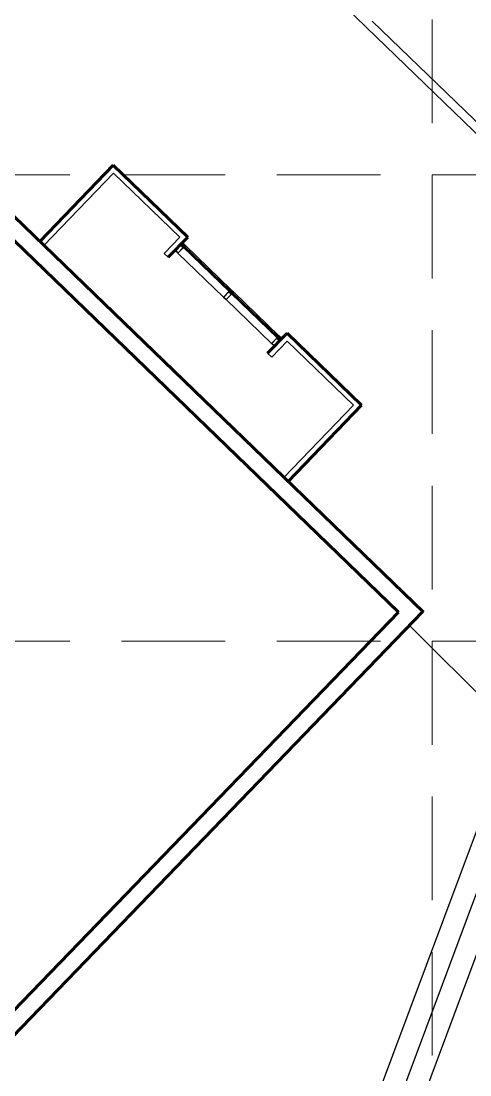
# Model space of a CAD drawing. Header units: feet. Extents: x 2597001 to 2598732, y 7017887 to 7019952.
# Drawn here: x 2597437.5 to 2597463.5, y 7018700.5 to 7018761.5 of the extents above; entities that cross this region are included whole.
import ezdxf

# ---------------------------------------------------------------- set-up
doc = ezdxf.new("R2010")
doc.units = ezdxf.units.FT
doc.header["$LTSCALE"] = 30
doc.header["$MEASUREMENT"] = 0
doc.linetypes.add('18358A-BASE-GRAD$0$CENTER2', pattern=[1.125, 0.75, -0.125, 0.125, -0.125])
doc.linetypes.add('HIDDEN', pattern=[0.375, 0.25, -0.125])
doc.layers.get('0').update_dxf_attribs({"linetype": 'CONTINUOUS'})
for name, color, linetype, lineweight in [('18358A-BASE-SITE$0$A-Sidewalk', 241, 'CONTINUOUS', 20), ('18358A-BASE-SITE$0$Curb', 1, 'CONTINUOUS', 9), ('18358A-BASE-SITE$0$DICKS-A-WALL-AGAP', 1, 'CONTINUOUS', 20), ('18358A-BASE-SITE$0$DICKS-A-WALL-SHELL-EXT', 1, 'CONTINUOUS', 60), ('18358A-BASE-SITE$0$DICKS-A-WALL-SHELL-INT', 1, 'CONTINUOUS', 60)]:
    doc.layers.add(name, color=color, linetype=linetype, lineweight=lineweight)
doc.layers.add('GRID', color=254, linetype='HIDDEN')
doc.layers.add('STORM', color=5, linetype='CONTINUOUS')

msp = doc.modelspace()

# ---------------------------------------------------------------- linework, layer by layer
for p, q in [((2597446.856, 7018748.697), (2597446.422, 7018748.247)), ((2597446.422, 7018748.247), (2597446.426, 7018748.244)), ((2597446.426, 7018748.244), (2597446.43, 7018748.242)), ((2597446.426, 7018748.244), (2597446.426, 7018748.244)), ((2597446.43, 7018748.242), (2597446.435, 7018748.239)), ((2597446.435, 7018748.239), (2597446.438, 7018748.236)), ((2597446.438, 7018748.236), (2597446.44, 7018748.231)), ((2597446.44, 7018748.231), (2597446.441, 7018748.229)), ((2597446.441, 7018748.229), (2597446.591, 7018748.085)), ((2597446.591, 7018748.085), (2597446.878, 7018748.382)), ((2597446.86, 7018748.693), (2597446.856, 7018748.697)), ((2597446.86, 7018748.693), (2597446.862, 7018748.689)), ((2597446.868, 7018748.681), (2597446.873, 7018748.679)), ((2597446.873, 7018748.679), (2597446.875, 7018748.679)), ((2597446.875, 7018748.679), (2597447.025, 7018748.534)), ((2597446.88, 7018748.381), (2597446.884, 7018748.377)), ((2597446.881, 7018748.441), (2597449.574, 7018745.841)), ((2597446.884, 7018748.377), (2597446.915, 7018748.395)), ((2597446.939, 7018748.501), (2597449.632, 7018745.901)), ((2597447.004, 7018748.5), (2597446.986, 7018748.468)), ((2597446.999, 7018748.508), (2597447.025, 7018748.534)), ((2597446.999, 7018748.504), (2597447.004, 7018748.5)), ((2597449.227, 7018745.538), (2597449.515, 7018745.836)), ((2597449.509, 7018745.842), (2597449.527, 7018745.874)), ((2597449.513, 7018745.838), (2597449.509, 7018745.842)), ((2597449.628, 7018745.966), (2597449.597, 7018745.947)), ((2597449.633, 7018745.961), (2597449.628, 7018745.966)), ((2597449.636, 7018745.961), (2597449.662, 7018745.988)), ((2597449.662, 7018745.988), (2597449.811, 7018745.843)), ((2597449.725, 7018745.81), (2597452.411, 7018743.217)), ((2597449.79, 7018745.809), (2597449.773, 7018745.777)), ((2597449.786, 7018745.817), (2597449.811, 7018745.843)), ((2597449.786, 7018745.813), (2597449.79, 7018745.809)), ((2597449.227, 7018745.538), (2597449.377, 7018745.393)), ((2597449.377, 7018745.393), (2597449.665, 7018745.691)), ((2597449.667, 7018745.689), (2597449.671, 7018745.685)), ((2597449.668, 7018745.75), (2597452.353, 7018743.157)), ((2597449.671, 7018745.685), (2597449.702, 7018745.704)), ((2597452.007, 7018742.854), (2597452.295, 7018743.152)), ((2597452.157, 7018742.709), (2597452.007, 7018742.854)), ((2597452.61, 7018743.141), (2597452.175, 7018742.691)), ((2597452.288, 7018743.158), (2597452.306, 7018743.19)), ((2597452.293, 7018743.154), (2597452.288, 7018743.158)), ((2597452.408, 7018743.281), (2597452.377, 7018743.263)), ((2597452.412, 7018743.277), (2597452.408, 7018743.281)), ((2597452.416, 7018743.277), (2597452.441, 7018743.304)), ((2597452.591, 7018743.159), (2597452.441, 7018743.304)), ((2597452.591, 7018743.157), (2597452.591, 7018743.159)), ((2597452.594, 7018743.153), (2597452.591, 7018743.157)), ((2597452.597, 7018743.149), (2597452.594, 7018743.153)), ((2597452.601, 7018743.146), (2597452.597, 7018743.149)), ((2597452.606, 7018743.144), (2597452.601, 7018743.146)), ((2597452.606, 7018743.144), (2597452.61, 7018743.141)), ((2597452.159, 7018742.709), (2597452.157, 7018742.709)), ((2597452.163, 7018742.707), (2597452.159, 7018742.709)), ((2597452.167, 7018742.704), (2597452.163, 7018742.707)), ((2597452.17, 7018742.7), (2597452.167, 7018742.704)), ((2597452.172, 7018742.695), (2597452.17, 7018742.7)), ((2597452.172, 7018742.695), (2597452.172, 7018742.695)), ((2597452.175, 7018742.691), (2597452.172, 7018742.695))]:
    msp.add_line(p, q)
at = {"color": 9}
for p, q in [((2597446.426, 7018748.244), (2597446.455, 7018748.274)), ((2597446.429, 7018748.248), (2597446.434, 7018748.246)), ((2597446.433, 7018748.251), (2597446.438, 7018748.25)), ((2597446.434, 7018748.246), (2597446.438, 7018748.243)), ((2597446.437, 7018748.255), (2597446.441, 7018748.253)), ((2597446.438, 7018748.25), (2597446.442, 7018748.247)), ((2597446.438, 7018748.243), (2597446.442, 7018748.239)), ((2597446.441, 7018748.229), (2597446.745, 7018748.544)), ((2597446.441, 7018748.253), (2597446.445, 7018748.251)), ((2597446.442, 7018748.247), (2597446.445, 7018748.243)), ((2597446.442, 7018748.239), (2597446.444, 7018748.235)), ((2597446.444, 7018748.235), (2597446.444, 7018748.233)), ((2597446.445, 7018748.251), (2597446.449, 7018748.247)), ((2597446.445, 7018748.243), (2597446.447, 7018748.239)), ((2597446.447, 7018748.239), (2597446.448, 7018748.237)), ((2597446.449, 7018748.247), (2597446.451, 7018748.242)), ((2597446.451, 7018748.242), (2597446.452, 7018748.241)), ((2597446.452, 7018748.233), (2597446.734, 7018748.525)), ((2597446.452, 7018748.233), (2597446.594, 7018748.096)), ((2597446.455, 7018748.274), (2597446.46, 7018748.268)), ((2597446.458, 7018748.277), (2597446.74, 7018748.57)), ((2597446.464, 7018748.272), (2597446.458, 7018748.277)), ((2597446.46, 7018748.268), (2597446.464, 7018748.272)), ((2597446.73, 7018748.558), (2597446.484, 7018748.274)), ((2597446.594, 7018748.096), (2597446.876, 7018748.388)), ((2597446.734, 7018748.525), (2597446.754, 7018748.505)), ((2597446.737, 7018748.529), (2597446.75, 7018748.538)), ((2597446.737, 7018748.529), (2597446.754, 7018748.513)), ((2597446.74, 7018748.57), (2597446.766, 7018748.545)), ((2597446.744, 7018748.573), (2597446.802, 7018748.633)), ((2597446.769, 7018748.549), (2597446.744, 7018748.573)), ((2597446.75, 7018748.538), (2597446.745, 7018748.544)), ((2597446.747, 7018748.532), (2597446.748, 7018748.527)), ((2597446.75, 7018748.529), (2597446.747, 7018748.532)), ((2597446.748, 7018748.527), (2597446.751, 7018748.523)), ((2597446.766, 7018748.545), (2597446.75, 7018748.529)), ((2597446.751, 7018748.523), (2597446.762, 7018748.534)), ((2597446.754, 7018748.513), (2597446.763, 7018748.526)), ((2597446.765, 7018748.517), (2597446.754, 7018748.505)), ((2597446.762, 7018748.534), (2597446.77, 7018748.527)), ((2597446.806, 7018748.484), (2597446.763, 7018748.526)), ((2597446.799, 7018748.484), (2597446.765, 7018748.517)), ((2597446.766, 7018748.538), (2597446.78, 7018748.553)), ((2597446.773, 7018748.531), (2597446.766, 7018748.538)), ((2597446.777, 7018748.556), (2597446.769, 7018748.549)), ((2597446.77, 7018748.527), (2597446.773, 7018748.531)), ((2597446.78, 7018748.553), (2597446.777, 7018748.556)), ((2597446.792, 7018748.477), (2597446.799, 7018748.484)), ((2597446.792, 7018748.477), (2597446.796, 7018748.473)), ((2597446.796, 7018748.473), (2597446.799, 7018748.477)), ((2597446.799, 7018748.477), (2597446.825, 7018748.451)), ((2597446.802, 7018748.633), (2597446.827, 7018748.609)), ((2597446.806, 7018748.637), (2597446.827, 7018748.66)), ((2597446.831, 7018748.613), (2597446.806, 7018748.637)), ((2597446.806, 7018748.484), (2597446.812, 7018748.49)), ((2597446.81, 7018748.481), (2597446.817, 7018748.487)), ((2597446.81, 7018748.481), (2597446.829, 7018748.463)), ((2597446.814, 7018748.5), (2597446.812, 7018748.49)), ((2597446.875, 7018748.563), (2597446.814, 7018748.5)), ((2597446.819, 7018748.497), (2597446.817, 7018748.487)), ((2597446.875, 7018748.555), (2597446.819, 7018748.497)), ((2597446.827, 7018748.609), (2597446.82, 7018748.602)), ((2597446.82, 7018748.602), (2597446.824, 7018748.598)), ((2597446.822, 7018748.448), (2597446.825, 7018748.451)), ((2597446.822, 7018748.448), (2597446.826, 7018748.444)), ((2597446.824, 7018748.598), (2597446.838, 7018748.613)), ((2597446.826, 7018748.444), (2597446.833, 7018748.452)), ((2597446.827, 7018748.66), (2597446.833, 7018748.654)), ((2597446.829, 7018748.463), (2597446.835, 7018748.469)), ((2597446.831, 7018748.663), (2597446.86, 7018748.693)), ((2597446.837, 7018748.658), (2597446.831, 7018748.663)), ((2597446.831, 7018748.634), (2597446.846, 7018748.649)), ((2597446.837, 7018748.628), (2597446.831, 7018748.634)), ((2597446.846, 7018748.629), (2597446.831, 7018748.613)), ((2597446.833, 7018748.654), (2597446.837, 7018748.658)), ((2597446.833, 7018748.459), (2597446.838, 7018748.465)), ((2597446.833, 7018748.459), (2597446.876, 7018748.417)), ((2597446.833, 7018748.452), (2597446.866, 7018748.419)), ((2597446.845, 7018748.472), (2597446.835, 7018748.469)), ((2597446.846, 7018748.642), (2597446.837, 7018748.628)), ((2597446.838, 7018748.613), (2597446.846, 7018748.606)), ((2597446.848, 7018748.467), (2597446.838, 7018748.465)), ((2597446.842, 7018748.617), (2597446.853, 7018748.628)), ((2597446.849, 7018748.609), (2597446.842, 7018748.617)), ((2597446.843, 7018748.632), (2597446.846, 7018748.629)), ((2597446.849, 7018748.631), (2597446.843, 7018748.632)), ((2597446.901, 7018748.53), (2597446.845, 7018748.472)), ((2597446.855, 7018748.64), (2597446.846, 7018748.649)), ((2597446.846, 7018748.642), (2597446.863, 7018748.625)), ((2597446.846, 7018748.606), (2597446.849, 7018748.609)), ((2597446.87, 7018748.445), (2597446.847, 7018748.467)), ((2597446.909, 7018748.53), (2597446.848, 7018748.467)), ((2597446.849, 7018748.682), (2597446.851, 7018748.677)), ((2597446.853, 7018748.628), (2597446.849, 7018748.631)), ((2597446.85, 7018748.653), (2597446.875, 7018748.679)), ((2597446.85, 7018748.653), (2597446.858, 7018748.645)), ((2597446.863, 7018748.625), (2597446.85, 7018748.616)), ((2597446.85, 7018748.616), (2597446.963, 7018748.507)), ((2597446.851, 7018748.677), (2597446.854, 7018748.673)), ((2597446.853, 7018748.686), (2597446.854, 7018748.681)), ((2597446.854, 7018748.681), (2597446.857, 7018748.677)), ((2597446.854, 7018748.673), (2597446.858, 7018748.67)), ((2597446.855, 7018748.64), (2597446.861, 7018748.646)), ((2597446.856, 7018748.69), (2597446.858, 7018748.685)), ((2597446.866, 7018748.419), (2597446.856, 7018748.408)), ((2597446.876, 7018748.388), (2597446.856, 7018748.408)), ((2597446.857, 7018748.677), (2597446.861, 7018748.674)), ((2597446.857, 7018748.653), (2597446.875, 7018748.672)), ((2597446.859, 7018748.651), (2597446.857, 7018748.653)), ((2597446.858, 7018748.685), (2597446.861, 7018748.681)), ((2597446.858, 7018748.67), (2597446.862, 7018748.668)), ((2597446.861, 7018748.646), (2597446.858, 7018748.645)), ((2597446.859, 7018748.651), (2597446.876, 7018748.656)), ((2597446.859, 7018748.636), (2597446.871, 7018748.649)), ((2597446.859, 7018748.636), (2597446.87, 7018748.625)), ((2597446.859, 7018748.614), (2597446.87, 7018748.625)), ((2597446.893, 7018748.582), (2597446.859, 7018748.614)), ((2597446.864, 7018748.535), (2597446.859, 7018748.514)), ((2597446.859, 7018748.514), (2597446.861, 7018748.512)), ((2597446.861, 7018748.681), (2597446.865, 7018748.678)), ((2597446.861, 7018748.674), (2597446.866, 7018748.672)), ((2597446.882, 7018748.518), (2597446.861, 7018748.512)), ((2597446.862, 7018748.689), (2597446.865, 7018748.685)), ((2597446.862, 7018748.668), (2597446.864, 7018748.668)), ((2597446.863, 7018748.408), (2597446.876, 7018748.417)), ((2597446.88, 7018748.392), (2597446.863, 7018748.408)), ((2597446.879, 7018748.551), (2597446.864, 7018748.535)), ((2597446.87, 7018748.445), (2597446.864, 7018748.439)), ((2597446.865, 7018748.685), (2597446.868, 7018748.681)), ((2597446.865, 7018748.678), (2597446.869, 7018748.676)), ((2597446.869, 7018748.533), (2597446.865, 7018748.519)), ((2597446.879, 7018748.523), (2597446.865, 7018748.519)), ((2597446.866, 7018748.672), (2597446.868, 7018748.671)), ((2597446.869, 7018748.676), (2597446.871, 7018748.675)), ((2597446.887, 7018748.552), (2597446.869, 7018748.533)), ((2597446.871, 7018748.649), (2597446.878, 7018748.651)), ((2597446.88, 7018748.482), (2597446.871, 7018748.491)), ((2597446.872, 7018748.432), (2597446.944, 7018748.507)), ((2597446.872, 7018748.41), (2597446.873, 7018748.412)), ((2597446.874, 7018748.402), (2597446.872, 7018748.41)), ((2597446.873, 7018748.412), (2597446.876, 7018748.409)), ((2597446.877, 7018748.434), (2597446.874, 7018748.43)), ((2597446.882, 7018748.415), (2597446.874, 7018748.423)), ((2597446.874, 7018748.402), (2597446.882, 7018748.4)), ((2597446.875, 7018748.672), (2597447.017, 7018748.534)), ((2597446.889, 7018748.578), (2597446.875, 7018748.563)), ((2597446.875, 7018748.563), (2597446.89, 7018748.548)), ((2597446.875, 7018748.563), (2597446.887, 7018748.552)), ((2597446.875, 7018748.555), (2597446.879, 7018748.551)), ((2597446.875, 7018748.539), (2597446.876, 7018748.533)), ((2597446.878, 7018748.536), (2597446.875, 7018748.539)), ((2597446.878, 7018748.651), (2597446.876, 7018748.656)), ((2597446.876, 7018748.533), (2597446.879, 7018748.53)), ((2597446.876, 7018748.409), (2597446.882, 7018748.415)), ((2597446.881, 7018748.539), (2597446.878, 7018748.536)), ((2597446.878, 7018748.382), (2597446.894, 7018748.399)), ((2597446.897, 7018748.542), (2597446.879, 7018748.523)), ((2597446.879, 7018748.53), (2597446.885, 7018748.529)), ((2597446.88, 7018748.545), (2597446.881, 7018748.539)), ((2597446.884, 7018748.542), (2597446.88, 7018748.545)), ((2597446.88, 7018748.482), (2597446.898, 7018748.501)), ((2597446.88, 7018748.405), (2597446.886, 7018748.411)), ((2597446.88, 7018748.405), (2597446.883, 7018748.402)), ((2597446.88, 7018748.392), (2597446.889, 7018748.405)), ((2597446.88, 7018748.381), (2597446.898, 7018748.399)), ((2597446.882, 7018748.532), (2597446.885, 7018748.535)), ((2597446.897, 7018748.534), (2597446.882, 7018748.518)), ((2597446.885, 7018748.529), (2597446.882, 7018748.532)), ((2597446.882, 7018748.4), (2597446.883, 7018748.402)), ((2597446.89, 7018748.548), (2597446.884, 7018748.542)), ((2597446.885, 7018748.535), (2597446.891, 7018748.535)), ((2597446.916, 7018748.403), (2597446.885, 7018748.434)), ((2597446.898, 7018748.399), (2597446.886, 7018748.411)), ((2597446.887, 7018748.538), (2597446.894, 7018748.545)), ((2597446.891, 7018748.535), (2597446.887, 7018748.538)), ((2597446.889, 7018748.578), (2597446.889, 7018748.578)), ((2597446.923, 7018748.545), (2597446.889, 7018748.578)), ((2597446.898, 7018748.501), (2597446.889, 7018748.51)), ((2597446.889, 7018748.405), (2597446.894, 7018748.399)), ((2597446.89, 7018748.562), (2597446.891, 7018748.563)), ((2597446.89, 7018748.559), (2597446.893, 7018748.556)), ((2597446.892, 7018748.415), (2597446.893, 7018748.416)), ((2597446.893, 7018748.582), (2597446.895, 7018748.583)), ((2597446.893, 7018748.412), (2597446.901, 7018748.404)), ((2597446.894, 7018748.563), (2597446.897, 7018748.56)), ((2597446.894, 7018748.545), (2597446.909, 7018748.53)), ((2597446.895, 7018748.583), (2597446.929, 7018748.551)), ((2597446.924, 7018748.486), (2597446.895, 7018748.456)), ((2597446.895, 7018748.456), (2597449.588, 7018745.856)), ((2597446.895, 7018748.456), (2597446.895, 7018748.456)), ((2597446.895, 7018748.456), (2597446.925, 7018748.427)), ((2597446.896, 7018748.556), (2597446.897, 7018748.557)), ((2597446.896, 7018748.416), (2597446.904, 7018748.408)), ((2597446.897, 7018748.542), (2597446.909, 7018748.53)), ((2597446.897, 7018748.534), (2597446.901, 7018748.53)), ((2597446.902, 7018748.551), (2597446.902, 7018748.552)), ((2597446.902, 7018748.548), (2597446.904, 7018748.546)), ((2597446.904, 7018748.404), (2597446.904, 7018748.405)), ((2597446.905, 7018748.552), (2597446.908, 7018748.549)), ((2597446.907, 7018748.546), (2597446.908, 7018748.546)), ((2597446.909, 7018748.53), (2597446.923, 7018748.545)), ((2597446.931, 7018748.509), (2597446.909, 7018748.53)), ((2597446.924, 7018748.486), (2597449.617, 7018745.886)), ((2597446.954, 7018748.457), (2597446.924, 7018748.486)), ((2597446.925, 7018748.427), (2597446.954, 7018748.457)), ((2597446.927, 7018748.549), (2597446.929, 7018748.551)), ((2597446.927, 7018748.549), (2597446.961, 7018748.516)), ((2597446.931, 7018748.509), (2597446.937, 7018748.514)), ((2597446.946, 7018748.505), (2597446.95, 7018748.509)), ((2597446.978, 7018748.467), (2597446.946, 7018748.498)), ((2597446.965, 7018748.501), (2597446.957, 7018748.509)), ((2597446.961, 7018748.516), (2597446.971, 7018748.528)), ((2597446.972, 7018748.52), (2597446.963, 7018748.507)), ((2597446.971, 7018748.507), (2597446.965, 7018748.501)), ((2597446.965, 7018748.49), (2597446.965, 7018748.491)), ((2597446.965, 7018748.487), (2597446.973, 7018748.479)), ((2597446.97, 7018748.512), (2597446.968, 7018748.51)), ((2597446.968, 7018748.51), (2597446.971, 7018748.507)), ((2597446.968, 7018748.491), (2597446.977, 7018748.483)), ((2597446.978, 7018748.51), (2597446.97, 7018748.512)), ((2597446.975, 7018748.503), (2597446.97, 7018748.497)), ((2597446.981, 7018748.486), (2597446.97, 7018748.497)), ((2597446.983, 7018748.517), (2597446.971, 7018748.528)), ((2597446.988, 7018748.504), (2597446.972, 7018748.52)), ((2597446.975, 7018748.503), (2597446.978, 7018748.5)), ((2597446.988, 7018748.504), (2597446.976, 7018748.495)), ((2597446.976, 7018748.495), (2597446.981, 7018748.489)), ((2597446.976, 7018748.479), (2597446.977, 7018748.48)), ((2597446.978, 7018748.51), (2597446.98, 7018748.502)), ((2597446.98, 7018748.502), (2597446.978, 7018748.5)), ((2597446.999, 7018748.504), (2597446.981, 7018748.486)), ((2597446.981, 7018748.489), (2597446.996, 7018748.504)), ((2597446.983, 7018748.517), (2597446.995, 7018748.529)), ((2597446.986, 7018748.513), (2597446.992, 7018748.519)), ((2597446.986, 7018748.513), (2597446.996, 7018748.504)), ((2597446.992, 7018748.519), (2597446.991, 7018748.516)), ((2597446.999, 7018748.508), (2597446.991, 7018748.516)), ((2597446.995, 7018748.529), (2597446.996, 7018748.536)), ((2597446.996, 7018748.536), (2597447.001, 7018748.535)), ((2597446.997, 7018748.517), (2597447.001, 7018748.535)), ((2597446.997, 7018748.517), (2597446.999, 7018748.515)), ((2597446.999, 7018748.515), (2597447.017, 7018748.534)), ((2597447.025, 7018748.534), (2597449.662, 7018745.988)), ((2597446.591, 7018748.085), (2597449.227, 7018745.538)), ((2597449.238, 7018745.542), (2597449.521, 7018745.834)), ((2597449.513, 7018745.838), (2597449.531, 7018745.857)), ((2597449.515, 7018745.836), (2597449.531, 7018745.853)), ((2597449.521, 7018745.834), (2597449.541, 7018745.814)), ((2597449.524, 7018745.838), (2597449.537, 7018745.847)), ((2597449.524, 7018745.838), (2597449.541, 7018745.822)), ((2597449.531, 7018745.857), (2597449.543, 7018745.845)), ((2597449.537, 7018745.847), (2597449.531, 7018745.853)), ((2597449.533, 7018745.84), (2597449.535, 7018745.842)), ((2597449.535, 7018745.832), (2597449.533, 7018745.84)), ((2597449.535, 7018745.875), (2597449.566, 7018745.844)), ((2597449.538, 7018745.839), (2597449.535, 7018745.842)), ((2597449.535, 7018745.832), (2597449.543, 7018745.83)), ((2597449.536, 7018745.862), (2597449.537, 7018745.863)), ((2597449.536, 7018745.859), (2597449.544, 7018745.851)), ((2597449.538, 7018745.839), (2597449.543, 7018745.845)), ((2597449.54, 7018745.863), (2597449.548, 7018745.855)), ((2597449.541, 7018745.822), (2597449.55, 7018745.835)), ((2597449.552, 7018745.826), (2597449.541, 7018745.814)), ((2597449.542, 7018745.835), (2597449.548, 7018745.841)), ((2597449.545, 7018745.832), (2597449.542, 7018745.835)), ((2597449.543, 7018745.83), (2597449.545, 7018745.832)), ((2597449.547, 7018745.851), (2597449.548, 7018745.852)), ((2597449.548, 7018745.841), (2597449.555, 7018745.833)), ((2597449.593, 7018745.793), (2597449.55, 7018745.835)), ((2597449.586, 7018745.793), (2597449.552, 7018745.826)), ((2597449.587, 7018745.915), (2597449.558, 7018745.885)), ((2597449.558, 7018745.885), (2597449.588, 7018745.856)), ((2597449.558, 7018745.885), (2597449.558, 7018745.885)), ((2597449.566, 7018745.837), (2597449.563, 7018745.833)), ((2597449.565, 7018745.831), (2597449.637, 7018745.906)), ((2597449.578, 7018745.83), (2597449.572, 7018745.824)), ((2597449.578, 7018745.83), (2597449.6, 7018745.808)), ((2597449.579, 7018745.786), (2597449.586, 7018745.793)), ((2597449.579, 7018745.786), (2597449.582, 7018745.782)), ((2597449.582, 7018745.782), (2597449.586, 7018745.786)), ((2597449.586, 7018745.786), (2597449.612, 7018745.76)), ((2597449.617, 7018745.886), (2597449.587, 7018745.915)), ((2597449.588, 7018745.856), (2597449.617, 7018745.886)), ((2597449.593, 7018745.793), (2597449.599, 7018745.799)), ((2597449.596, 7018745.939), (2597449.628, 7018745.908)), ((2597449.597, 7018745.79), (2597449.603, 7018745.796)), ((2597449.597, 7018745.79), (2597449.616, 7018745.771)), ((2597449.601, 7018745.809), (2597449.599, 7018745.799)), ((2597449.662, 7018745.872), (2597449.601, 7018745.809)), ((2597449.606, 7018745.806), (2597449.603, 7018745.796)), ((2597449.662, 7018745.864), (2597449.606, 7018745.806)), ((2597449.608, 7018745.937), (2597449.609, 7018745.938)), ((2597449.608, 7018745.934), (2597449.617, 7018745.926)), ((2597449.612, 7018745.938), (2597449.62, 7018745.93)), ((2597449.614, 7018745.841), (2597449.633, 7018745.86)), ((2597449.614, 7018745.841), (2597449.624, 7018745.832)), ((2597449.633, 7018745.961), (2597449.615, 7018745.943)), ((2597449.615, 7018745.943), (2597449.626, 7018745.931)), ((2597449.616, 7018745.771), (2597449.622, 7018745.778)), ((2597449.618, 7018745.943), (2597449.633, 7018745.958)), ((2597449.624, 7018745.937), (2597449.618, 7018745.943)), ((2597449.62, 7018745.926), (2597449.62, 7018745.927)), ((2597449.632, 7018745.781), (2597449.622, 7018745.778)), ((2597449.633, 7018745.95), (2597449.624, 7018745.937)), ((2597449.635, 7018745.776), (2597449.625, 7018745.773)), ((2597449.632, 7018745.937), (2597449.626, 7018745.931)), ((2597449.631, 7018745.942), (2597449.629, 7018745.94)), ((2597449.632, 7018745.937), (2597449.629, 7018745.94)), ((2597449.639, 7018745.94), (2597449.631, 7018745.942)), ((2597449.636, 7018745.933), (2597449.631, 7018745.927)), ((2597449.631, 7018745.927), (2597449.639, 7018745.919)), ((2597449.688, 7018745.839), (2597449.632, 7018745.781)), ((2597449.642, 7018745.949), (2597449.633, 7018745.958)), ((2597449.633, 7018745.95), (2597449.65, 7018745.934)), ((2597449.633, 7018745.86), (2597449.642, 7018745.851)), ((2597449.656, 7018745.754), (2597449.634, 7018745.775)), ((2597449.635, 7018745.908), (2597449.639, 7018745.912)), ((2597449.696, 7018745.839), (2597449.635, 7018745.776)), ((2597449.636, 7018745.961), (2597449.644, 7018745.954)), ((2597449.639, 7018745.93), (2597449.636, 7018745.933)), ((2597449.65, 7018745.934), (2597449.637, 7018745.925)), ((2597449.637, 7018745.925), (2597449.749, 7018745.816)), ((2597449.639, 7018745.94), (2597449.641, 7018745.932)), ((2597449.641, 7018745.932), (2597449.639, 7018745.93)), ((2597449.639, 7018745.893), (2597449.645, 7018745.899)), ((2597449.639, 7018745.893), (2597449.662, 7018745.872)), ((2597449.642, 7018745.949), (2597449.648, 7018745.955)), ((2597449.644, 7018745.962), (2597449.662, 7018745.98)), ((2597449.646, 7018745.959), (2597449.644, 7018745.962)), ((2597449.648, 7018745.955), (2597449.644, 7018745.954)), ((2597449.651, 7018745.844), (2597449.645, 7018745.823)), ((2597449.645, 7018745.823), (2597449.648, 7018745.821)), ((2597449.646, 7018745.959), (2597449.663, 7018745.964)), ((2597449.646, 7018745.945), (2597449.658, 7018745.957)), ((2597449.646, 7018745.945), (2597449.657, 7018745.934)), ((2597449.646, 7018745.923), (2597449.657, 7018745.934)), ((2597449.68, 7018745.89), (2597449.646, 7018745.923)), ((2597449.668, 7018745.827), (2597449.648, 7018745.821)), ((2597449.666, 7018745.86), (2597449.651, 7018745.844)), ((2597449.655, 7018745.842), (2597449.652, 7018745.828)), ((2597449.666, 7018745.832), (2597449.652, 7018745.828)), ((2597449.674, 7018745.86), (2597449.655, 7018745.842)), ((2597449.658, 7018745.957), (2597449.664, 7018745.959)), ((2597449.667, 7018745.791), (2597449.658, 7018745.8)), ((2597449.659, 7018745.741), (2597449.731, 7018745.816)), ((2597449.662, 7018745.98), (2597449.804, 7018745.843)), ((2597449.676, 7018745.887), (2597449.662, 7018745.872)), ((2597449.662, 7018745.872), (2597449.674, 7018745.86)), ((2597449.662, 7018745.872), (2597449.677, 7018745.857)), ((2597449.662, 7018745.864), (2597449.666, 7018745.86)), ((2597449.665, 7018745.845), (2597449.662, 7018745.848)), ((2597449.662, 7018745.848), (2597449.662, 7018745.842)), ((2597449.662, 7018745.842), (2597449.666, 7018745.839)), ((2597449.664, 7018745.959), (2597449.663, 7018745.964)), ((2597449.668, 7018745.848), (2597449.665, 7018745.845)), ((2597449.684, 7018745.85), (2597449.666, 7018745.832)), ((2597449.666, 7018745.839), (2597449.672, 7018745.838)), ((2597449.67, 7018745.851), (2597449.667, 7018745.854)), ((2597449.667, 7018745.854), (2597449.668, 7018745.848)), ((2597449.667, 7018745.791), (2597449.685, 7018745.809)), ((2597449.684, 7018745.843), (2597449.668, 7018745.827)), ((2597449.669, 7018745.841), (2597449.671, 7018745.844)), ((2597449.672, 7018745.838), (2597449.669, 7018745.841)), ((2597449.677, 7018745.857), (2597449.67, 7018745.851)), ((2597449.671, 7018745.844), (2597449.677, 7018745.844)), ((2597449.674, 7018745.847), (2597449.681, 7018745.854)), ((2597449.677, 7018745.844), (2597449.674, 7018745.847)), ((2597449.71, 7018745.854), (2597449.676, 7018745.887)), ((2597449.676, 7018745.887), (2597449.676, 7018745.887)), ((2597449.685, 7018745.809), (2597449.676, 7018745.819)), ((2597449.677, 7018745.871), (2597449.678, 7018745.871)), ((2597449.677, 7018745.868), (2597449.68, 7018745.865)), ((2597449.68, 7018745.89), (2597449.682, 7018745.892)), ((2597449.681, 7018745.871), (2597449.683, 7018745.869)), ((2597449.681, 7018745.854), (2597449.696, 7018745.839)), ((2597449.682, 7018745.892), (2597449.715, 7018745.86)), ((2597449.711, 7018745.795), (2597449.682, 7018745.765)), ((2597449.683, 7018745.865), (2597449.683, 7018745.866)), ((2597449.684, 7018745.85), (2597449.696, 7018745.839)), ((2597449.684, 7018745.843), (2597449.688, 7018745.839)), ((2597449.688, 7018745.86), (2597449.689, 7018745.861)), ((2597449.688, 7018745.857), (2597449.691, 7018745.854)), ((2597449.692, 7018745.861), (2597449.695, 7018745.858)), ((2597449.694, 7018745.854), (2597449.695, 7018745.855)), ((2597449.696, 7018745.839), (2597449.71, 7018745.854)), ((2597449.718, 7018745.817), (2597449.696, 7018745.839)), ((2597449.711, 7018745.795), (2597452.397, 7018743.202)), ((2597449.741, 7018745.766), (2597449.711, 7018745.795)), ((2597449.714, 7018745.858), (2597449.715, 7018745.86)), ((2597449.714, 7018745.858), (2597449.747, 7018745.825)), ((2597449.718, 7018745.817), (2597449.723, 7018745.823)), ((2597449.733, 7018745.814), (2597449.737, 7018745.818)), ((2597449.765, 7018745.776), (2597449.733, 7018745.806)), ((2597449.752, 7018745.81), (2597449.744, 7018745.818)), ((2597449.747, 7018745.825), (2597449.758, 7018745.837)), ((2597449.758, 7018745.829), (2597449.749, 7018745.816)), ((2597449.758, 7018745.816), (2597449.752, 7018745.81)), ((2597449.752, 7018745.799), (2597449.752, 7018745.799)), ((2597449.752, 7018745.796), (2597449.76, 7018745.788)), ((2597449.757, 7018745.821), (2597449.755, 7018745.819)), ((2597449.755, 7018745.819), (2597449.758, 7018745.816)), ((2597449.755, 7018745.8), (2597449.763, 7018745.792)), ((2597449.762, 7018745.812), (2597449.756, 7018745.806)), ((2597449.768, 7018745.794), (2597449.756, 7018745.806)), ((2597449.764, 7018745.819), (2597449.757, 7018745.821)), ((2597449.769, 7018745.826), (2597449.758, 7018745.837)), ((2597449.775, 7018745.813), (2597449.758, 7018745.829)), ((2597449.775, 7018745.813), (2597449.762, 7018745.804)), ((2597449.762, 7018745.812), (2597449.765, 7018745.809)), ((2597449.762, 7018745.804), (2597449.768, 7018745.798)), ((2597449.763, 7018745.788), (2597449.764, 7018745.789)), ((2597449.764, 7018745.819), (2597449.767, 7018745.811)), ((2597449.767, 7018745.811), (2597449.765, 7018745.809)), ((2597449.768, 7018745.798), (2597449.783, 7018745.813)), ((2597449.786, 7018745.813), (2597449.768, 7018745.794)), ((2597449.769, 7018745.826), (2597449.781, 7018745.838)), ((2597449.773, 7018745.822), (2597449.779, 7018745.828)), ((2597449.773, 7018745.822), (2597449.783, 7018745.813)), ((2597449.779, 7018745.828), (2597449.778, 7018745.825)), ((2597449.786, 7018745.817), (2597449.778, 7018745.825)), ((2597449.781, 7018745.838), (2597449.783, 7018745.845)), ((2597449.783, 7018745.845), (2597449.788, 7018745.844)), ((2597449.784, 7018745.826), (2597449.788, 7018745.844)), ((2597449.784, 7018745.826), (2597449.786, 7018745.824)), ((2597449.786, 7018745.824), (2597449.804, 7018745.843)), ((2597449.811, 7018745.843), (2597452.441, 7018743.304)), ((2597449.238, 7018745.542), (2597449.381, 7018745.405)), ((2597449.377, 7018745.393), (2597452.007, 7018742.854)), ((2597449.381, 7018745.405), (2597449.663, 7018745.697)), ((2597449.609, 7018745.757), (2597449.612, 7018745.76)), ((2597449.609, 7018745.757), (2597449.612, 7018745.753)), ((2597449.612, 7018745.753), (2597449.62, 7018745.76)), ((2597449.619, 7018745.768), (2597449.625, 7018745.773)), ((2597449.619, 7018745.768), (2597449.663, 7018745.726)), ((2597449.62, 7018745.76), (2597449.653, 7018745.728)), ((2597449.653, 7018745.728), (2597449.642, 7018745.717)), ((2597449.663, 7018745.697), (2597449.642, 7018745.717)), ((2597449.65, 7018745.717), (2597449.663, 7018745.726)), ((2597449.667, 7018745.7), (2597449.65, 7018745.717)), ((2597449.656, 7018745.754), (2597449.651, 7018745.748)), ((2597449.658, 7018745.719), (2597449.66, 7018745.721)), ((2597449.661, 7018745.711), (2597449.658, 7018745.719)), ((2597449.66, 7018745.721), (2597449.663, 7018745.718)), ((2597449.664, 7018745.743), (2597449.661, 7018745.739)), ((2597449.668, 7018745.724), (2597449.661, 7018745.731)), ((2597449.661, 7018745.711), (2597449.668, 7018745.709)), ((2597449.663, 7018745.718), (2597449.668, 7018745.724)), ((2597449.665, 7018745.691), (2597449.681, 7018745.708)), ((2597449.667, 7018745.714), (2597449.673, 7018745.719)), ((2597449.667, 7018745.7), (2597449.676, 7018745.714)), ((2597449.667, 7018745.714), (2597449.67, 7018745.711)), ((2597449.667, 7018745.689), (2597449.685, 7018745.708)), ((2597449.668, 7018745.709), (2597449.67, 7018745.711)), ((2597449.703, 7018745.712), (2597449.672, 7018745.743)), ((2597449.685, 7018745.708), (2597449.673, 7018745.719)), ((2597449.676, 7018745.714), (2597449.681, 7018745.708)), ((2597449.679, 7018745.724), (2597449.68, 7018745.725)), ((2597449.679, 7018745.721), (2597449.687, 7018745.713)), ((2597449.682, 7018745.765), (2597452.368, 7018743.172)), ((2597449.682, 7018745.765), (2597449.712, 7018745.736)), ((2597449.682, 7018745.765), (2597449.682, 7018745.765)), ((2597449.683, 7018745.725), (2597449.691, 7018745.717)), ((2597449.69, 7018745.713), (2597449.691, 7018745.714)), ((2597449.712, 7018745.736), (2597449.741, 7018745.766)), ((2597452.018, 7018742.858), (2597452.3, 7018743.15)), ((2597452.16, 7018742.72), (2597452.018, 7018742.858)), ((2597452.157, 7018742.709), (2597452.461, 7018743.024)), ((2597452.16, 7018742.72), (2597452.442, 7018743.013)), ((2597452.172, 7018742.695), (2597452.201, 7018742.725)), ((2597452.195, 7018742.73), (2597452.199, 7018742.734)), ((2597452.201, 7018742.725), (2597452.195, 7018742.73)), ((2597452.199, 7018742.734), (2597452.204, 7018742.729)), ((2597452.476, 7018743.01), (2597452.2, 7018742.754)), ((2597452.204, 7018742.729), (2597452.486, 7018743.021)), ((2597452.293, 7018743.154), (2597452.311, 7018743.172)), ((2597452.295, 7018743.152), (2597452.311, 7018743.169)), ((2597452.3, 7018743.15), (2597452.321, 7018743.13)), ((2597452.304, 7018743.154), (2597452.317, 7018743.163)), ((2597452.304, 7018743.154), (2597452.321, 7018743.138)), ((2597452.311, 7018743.172), (2597452.322, 7018743.161)), ((2597452.317, 7018743.163), (2597452.311, 7018743.169)), ((2597452.312, 7018743.156), (2597452.314, 7018743.158)), ((2597452.314, 7018743.148), (2597452.312, 7018743.156)), ((2597452.314, 7018743.191), (2597452.346, 7018743.16)), ((2597452.317, 7018743.155), (2597452.314, 7018743.158)), ((2597452.314, 7018743.148), (2597452.322, 7018743.146)), ((2597452.315, 7018743.178), (2597452.316, 7018743.179)), ((2597452.315, 7018743.175), (2597452.324, 7018743.167)), ((2597452.317, 7018743.155), (2597452.322, 7018743.161)), ((2597452.319, 7018743.179), (2597452.327, 7018743.171)), ((2597452.321, 7018743.151), (2597452.327, 7018743.157)), ((2597452.324, 7018743.148), (2597452.321, 7018743.151)), ((2597452.321, 7018743.138), (2597452.329, 7018743.151)), ((2597452.332, 7018743.142), (2597452.321, 7018743.13)), ((2597452.322, 7018743.146), (2597452.324, 7018743.148)), ((2597452.327, 7018743.167), (2597452.327, 7018743.168)), ((2597452.327, 7018743.157), (2597452.335, 7018743.149)), ((2597452.373, 7018743.109), (2597452.329, 7018743.151)), ((2597452.365, 7018743.109), (2597452.332, 7018743.142)), ((2597452.367, 7018743.231), (2597452.338, 7018743.201)), ((2597452.338, 7018743.201), (2597452.338, 7018743.201)), ((2597452.338, 7018743.201), (2597452.368, 7018743.172)), ((2597452.346, 7018743.153), (2597452.342, 7018743.149)), ((2597452.344, 7018743.147), (2597452.417, 7018743.222)), ((2597452.357, 7018743.146), (2597452.352, 7018743.14)), ((2597452.357, 7018743.146), (2597452.38, 7018743.124)), ((2597452.358, 7018743.101), (2597452.365, 7018743.109)), ((2597452.362, 7018743.098), (2597452.358, 7018743.101)), ((2597452.362, 7018743.098), (2597452.365, 7018743.102)), ((2597452.392, 7018743.076), (2597452.365, 7018743.102)), ((2597452.397, 7018743.202), (2597452.367, 7018743.231)), ((2597452.368, 7018743.172), (2597452.397, 7018743.202)), ((2597452.373, 7018743.109), (2597452.378, 7018743.115)), ((2597452.376, 7018743.255), (2597452.407, 7018743.224)), ((2597452.376, 7018743.105), (2597452.383, 7018743.112)), ((2597452.395, 7018743.087), (2597452.376, 7018743.105)), ((2597452.381, 7018743.125), (2597452.378, 7018743.115)), ((2597452.441, 7018743.188), (2597452.381, 7018743.125)), ((2597452.385, 7018743.122), (2597452.383, 7018743.112)), ((2597452.441, 7018743.18), (2597452.385, 7018743.122)), ((2597452.388, 7018743.253), (2597452.388, 7018743.254)), ((2597452.388, 7018743.25), (2597452.396, 7018743.242)), ((2597452.388, 7018743.073), (2597452.392, 7018743.076)), ((2597452.392, 7018743.069), (2597452.388, 7018743.073)), ((2597452.391, 7018743.254), (2597452.4, 7018743.246)), ((2597452.392, 7018743.069), (2597452.399, 7018743.076)), ((2597452.412, 7018743.277), (2597452.394, 7018743.259)), ((2597452.394, 7018743.259), (2597452.406, 7018743.247)), ((2597452.394, 7018743.157), (2597452.412, 7018743.176)), ((2597452.394, 7018743.157), (2597452.403, 7018743.148)), ((2597452.395, 7018743.087), (2597452.401, 7018743.094)), ((2597452.398, 7018743.259), (2597452.412, 7018743.274)), ((2597452.403, 7018743.253), (2597452.398, 7018743.259)), ((2597452.399, 7018743.242), (2597452.4, 7018743.243)), ((2597452.399, 7018743.084), (2597452.404, 7018743.089)), ((2597452.399, 7018743.084), (2597452.442, 7018743.042)), ((2597452.399, 7018743.076), (2597452.433, 7018743.044)), ((2597452.412, 7018743.097), (2597452.401, 7018743.094)), ((2597452.412, 7018743.266), (2597452.403, 7018743.253)), ((2597452.414, 7018743.092), (2597452.404, 7018743.089)), ((2597452.412, 7018743.253), (2597452.406, 7018743.247)), ((2597452.41, 7018743.258), (2597452.409, 7018743.256)), ((2597452.412, 7018743.253), (2597452.409, 7018743.256)), ((2597452.418, 7018743.256), (2597452.41, 7018743.258)), ((2597452.416, 7018743.249), (2597452.41, 7018743.243)), ((2597452.41, 7018743.243), (2597452.418, 7018743.235)), ((2597452.421, 7018743.265), (2597452.412, 7018743.274)), ((2597452.412, 7018743.266), (2597452.429, 7018743.25)), ((2597452.412, 7018743.176), (2597452.421, 7018743.167)), ((2597452.468, 7018743.155), (2597452.412, 7018743.097)), ((2597452.475, 7018743.155), (2597452.414, 7018743.092)), ((2597452.415, 7018743.224), (2597452.418, 7018743.228)), ((2597452.416, 7018743.277), (2597452.424, 7018743.27)), ((2597452.429, 7018743.25), (2597452.416, 7018743.241)), ((2597452.419, 7018743.246), (2597452.416, 7018743.249)), ((2597452.529, 7018743.132), (2597452.416, 7018743.241)), ((2597452.418, 7018743.256), (2597452.421, 7018743.248)), ((2597452.421, 7018743.248), (2597452.419, 7018743.246)), ((2597452.419, 7018743.209), (2597452.424, 7018743.215)), ((2597452.419, 7018743.209), (2597452.441, 7018743.188)), ((2597452.421, 7018743.265), (2597452.427, 7018743.271)), ((2597452.433, 7018743.044), (2597452.422, 7018743.033)), ((2597452.442, 7018743.013), (2597452.422, 7018743.033)), ((2597452.423, 7018743.278), (2597452.441, 7018743.296)), ((2597452.425, 7018743.275), (2597452.423, 7018743.278)), ((2597452.427, 7018743.271), (2597452.424, 7018743.27)), ((2597452.425, 7018743.275), (2597452.442, 7018743.28)), ((2597452.425, 7018743.261), (2597452.437, 7018743.273)), ((2597452.425, 7018743.261), (2597452.436, 7018743.25)), ((2597452.43, 7018743.16), (2597452.425, 7018743.139)), ((2597452.427, 7018743.137), (2597452.425, 7018743.139)), ((2597452.426, 7018743.239), (2597452.436, 7018743.25)), ((2597452.459, 7018743.206), (2597452.426, 7018743.239)), ((2597452.448, 7018743.143), (2597452.427, 7018743.137)), ((2597452.429, 7018743.033), (2597452.442, 7018743.042)), ((2597452.446, 7018743.016), (2597452.429, 7018743.033)), ((2597452.446, 7018743.176), (2597452.43, 7018743.16)), ((2597452.435, 7018743.158), (2597452.431, 7018743.144)), ((2597452.445, 7018743.148), (2597452.431, 7018743.144)), ((2597452.453, 7018743.176), (2597452.435, 7018743.158)), ((2597452.437, 7018743.273), (2597452.444, 7018743.275)), ((2597452.439, 7018743.03), (2597452.45, 7018743.041)), ((2597452.443, 7018743.027), (2597452.439, 7018743.03)), ((2597452.584, 7018743.159), (2597452.441, 7018743.296)), ((2597452.441, 7018743.188), (2597452.456, 7018743.203)), ((2597452.456, 7018743.173), (2597452.441, 7018743.188)), ((2597452.453, 7018743.176), (2597452.441, 7018743.188)), ((2597452.446, 7018743.176), (2597452.441, 7018743.18)), ((2597452.441, 7018743.164), (2597452.444, 7018743.161)), ((2597452.442, 7018743.158), (2597452.441, 7018743.164)), ((2597452.444, 7018743.275), (2597452.442, 7018743.28)), ((2597452.445, 7018743.155), (2597452.442, 7018743.158)), ((2597452.443, 7018743.049), (2597452.446, 7018743.052)), ((2597452.45, 7018743.041), (2597452.443, 7018743.049)), ((2597452.449, 7018743.026), (2597452.443, 7018743.027)), ((2597452.444, 7018743.161), (2597452.447, 7018743.164)), ((2597452.463, 7018743.166), (2597452.445, 7018743.148)), ((2597452.451, 7018743.154), (2597452.445, 7018743.155)), ((2597452.446, 7018743.17), (2597452.45, 7018743.166)), ((2597452.447, 7018743.164), (2597452.446, 7018743.17)), ((2597452.446, 7018743.052), (2597452.454, 7018743.045)), ((2597452.461, 7018743.045), (2597452.446, 7018743.029)), ((2597452.446, 7018743.016), (2597452.455, 7018743.03)), ((2597452.446, 7018743.029), (2597452.449, 7018743.026)), ((2597452.451, 7018743.16), (2597452.448, 7018743.157)), ((2597452.463, 7018743.159), (2597452.448, 7018743.143)), ((2597452.448, 7018743.157), (2597452.451, 7018743.154)), ((2597452.45, 7018743.166), (2597452.456, 7018743.173)), ((2597452.457, 7018743.16), (2597452.451, 7018743.16)), ((2597452.46, 7018743.17), (2597452.453, 7018743.163)), ((2597452.453, 7018743.163), (2597452.457, 7018743.16)), ((2597452.454, 7018743.045), (2597452.468, 7018743.06)), ((2597452.455, 7018743.03), (2597452.461, 7018743.024)), ((2597452.456, 7018743.203), (2597452.489, 7018743.17)), ((2597452.457, 7018743.187), (2597452.457, 7018743.187)), ((2597452.457, 7018743.184), (2597452.459, 7018743.181)), ((2597452.459, 7018743.206), (2597452.461, 7018743.208)), ((2597452.46, 7018743.187), (2597452.463, 7018743.185)), ((2597452.475, 7018743.155), (2597452.46, 7018743.17)), ((2597452.495, 7018743.176), (2597452.461, 7018743.208)), ((2597452.486, 7018743.021), (2597452.461, 7018743.045)), ((2597452.462, 7018743.181), (2597452.463, 7018743.182)), ((2597452.475, 7018743.155), (2597452.463, 7018743.166)), ((2597452.468, 7018743.155), (2597452.463, 7018743.159)), ((2597452.472, 7018743.056), (2597452.465, 7018743.049)), ((2597452.465, 7018743.049), (2597452.49, 7018743.024)), ((2597452.468, 7018743.176), (2597452.468, 7018743.176)), ((2597452.468, 7018743.173), (2597452.47, 7018743.17)), ((2597452.468, 7018743.06), (2597452.472, 7018743.056)), ((2597452.471, 7018743.177), (2597452.474, 7018743.174)), ((2597452.473, 7018743.17), (2597452.474, 7018743.171)), ((2597452.489, 7018743.17), (2597452.475, 7018743.155)), ((2597452.489, 7018743.17), (2597452.489, 7018743.17)), ((2597452.49, 7018743.024), (2597452.548, 7018743.085)), ((2597452.493, 7018743.174), (2597452.495, 7018743.176)), ((2597452.493, 7018743.174), (2597452.527, 7018743.141)), ((2597452.512, 7018743.105), (2597452.526, 7018743.12)), ((2597452.516, 7018743.102), (2597452.512, 7018743.105)), ((2597452.523, 7018743.109), (2597452.516, 7018743.102)), ((2597452.519, 7018743.127), (2597452.522, 7018743.131)), ((2597452.526, 7018743.12), (2597452.519, 7018743.127)), ((2597452.522, 7018743.131), (2597452.53, 7018743.124)), ((2597452.548, 7018743.085), (2597452.523, 7018743.109)), ((2597452.542, 7018743.129), (2597452.526, 7018743.113)), ((2597452.526, 7018743.113), (2597452.552, 7018743.088)), ((2597452.527, 7018743.141), (2597452.538, 7018743.152)), ((2597452.538, 7018743.145), (2597452.529, 7018743.132)), ((2597452.53, 7018743.124), (2597452.541, 7018743.135)), ((2597452.549, 7018743.142), (2597452.538, 7018743.152)), ((2597452.555, 7018743.129), (2597452.538, 7018743.145)), ((2597452.541, 7018743.135), (2597452.544, 7018743.131)), ((2597452.545, 7018743.126), (2597452.542, 7018743.129)), ((2597452.555, 7018743.129), (2597452.542, 7018743.12)), ((2597452.542, 7018743.12), (2597452.547, 7018743.114)), ((2597452.544, 7018743.131), (2597452.545, 7018743.126)), ((2597452.547, 7018743.114), (2597452.562, 7018743.129)), ((2597452.549, 7018743.142), (2597452.561, 7018743.154)), ((2597452.552, 7018743.088), (2597452.573, 7018743.111)), ((2597452.553, 7018743.138), (2597452.558, 7018743.144)), ((2597452.553, 7018743.138), (2597452.562, 7018743.129)), ((2597452.558, 7018743.144), (2597452.557, 7018743.141)), ((2597452.566, 7018743.133), (2597452.557, 7018743.141)), ((2597452.561, 7018743.154), (2597452.563, 7018743.161)), ((2597452.563, 7018743.161), (2597452.568, 7018743.159)), ((2597452.563, 7018743.142), (2597452.568, 7018743.159)), ((2597452.563, 7018743.142), (2597452.565, 7018743.14)), ((2597452.565, 7018743.14), (2597452.584, 7018743.159)), ((2597452.566, 7018743.133), (2597452.591, 7018743.159)), ((2597452.568, 7018743.116), (2597452.571, 7018743.12)), ((2597452.573, 7018743.111), (2597452.568, 7018743.116)), ((2597452.571, 7018743.12), (2597452.577, 7018743.114)), ((2597452.577, 7018743.114), (2597452.606, 7018743.144)), ((2597452.581, 7018743.146), (2597452.58, 7018743.148)), ((2597452.583, 7018743.141), (2597452.581, 7018743.146)), ((2597452.586, 7018743.138), (2597452.583, 7018743.141)), ((2597452.584, 7018743.15), (2597452.584, 7018743.151)), ((2597452.586, 7018743.145), (2597452.584, 7018743.15)), ((2597452.59, 7018743.141), (2597452.586, 7018743.145)), ((2597452.59, 7018743.135), (2597452.586, 7018743.138)), ((2597452.588, 7018743.153), (2597452.587, 7018743.155)), ((2597452.59, 7018743.149), (2597452.588, 7018743.153)), ((2597452.593, 7018743.145), (2597452.59, 7018743.149)), ((2597452.594, 7018743.139), (2597452.59, 7018743.141)), ((2597452.595, 7018743.133), (2597452.59, 7018743.135)), ((2597452.598, 7018743.142), (2597452.593, 7018743.145)), ((2597452.599, 7018743.137), (2597452.594, 7018743.139)), ((2597452.602, 7018743.141), (2597452.598, 7018743.142)), ((2597452.162, 7018742.713), (2597452.16, 7018742.713)), ((2597452.167, 7018742.711), (2597452.162, 7018742.713)), ((2597452.166, 7018742.716), (2597452.164, 7018742.717)), ((2597452.17, 7018742.714), (2597452.166, 7018742.716)), ((2597452.171, 7018742.707), (2597452.167, 7018742.711)), ((2597452.169, 7018742.72), (2597452.168, 7018742.721)), ((2597452.174, 7018742.718), (2597452.169, 7018742.72)), ((2597452.174, 7018742.711), (2597452.17, 7018742.714)), ((2597452.174, 7018742.703), (2597452.171, 7018742.707)), ((2597452.178, 7018742.715), (2597452.174, 7018742.718)), ((2597452.177, 7018742.707), (2597452.174, 7018742.711)), ((2597452.175, 7018742.699), (2597452.174, 7018742.703)), ((2597452.179, 7018742.702), (2597452.177, 7018742.707)), ((2597452.181, 7018742.711), (2597452.178, 7018742.715)), ((2597452.183, 7018742.706), (2597452.181, 7018742.711))]:
    msp.add_line(p, q, dxfattribs=at)
for points in [[(2597446.469, 7018748.289), (2597446.484, 7018748.274), (2597446.745, 7018748.544), (2597446.73, 7018748.558), (2597446.469, 7018748.289)], [(2597452.2, 7018742.754), (2597452.215, 7018742.74), (2597452.476, 7018743.01), (2597452.461, 7018743.024), (2597452.2, 7018742.754)]]:
    msp.add_lwpolyline(points, close=True, dxfattribs=at)
for centre in [(2597446.455, 7018748.259), (2597446.846, 7018748.664), (2597452.186, 7018742.725), (2597452.577, 7018743.129)]:
    msp.add_circle(centre, 0.0104, dxfattribs=at)
for centre, radius, start, end in [((2597446.868, 7018748.436), 0.00521, 136.00003, 316.00003), ((2597446.878, 7018748.426), 0.00521, 136.00003, 226.00026), ((2597446.881, 7018748.43), 0.00521, 46.00003, 136.00003), ((2597446.892, 7018748.56), 0.00212, 136.00003, 226.00003), ((2597446.893, 7018748.561), 0.00212, 46.00003, 136.00003), ((2597446.894, 7018748.414), 0.00212, 136.00003, 226.00003), ((2597446.894, 7018748.558), 0.00212, 226.00003, 316.00003), ((2597446.895, 7018748.414), 0.00212, 46.00003, 136.00003), ((2597446.895, 7018748.559), 0.00212, 316.00003, 46.00003), ((2597446.903, 7018748.55), 0.00212, 136.00003, 226.00003), ((2597446.902, 7018748.406), 0.00212, 226.00003, 316.00003), ((2597446.904, 7018748.55), 0.00212, 46.00003, 136.00003), ((2597446.906, 7018748.547), 0.00212, 226.00003, 316.00003), ((2597446.903, 7018748.406), 0.00212, 316.00003, 46.00003), ((2597446.906, 7018748.548), 0.00212, 316.00003, 46.00003), ((2597446.94, 7018748.511), 0.00521, 316.00003, 136.00003), ((2597446.95, 7018748.501), 0.00521, 136.00003, 226.00003), ((2597446.954, 7018748.505), 0.00521, 45.9998, 136.00003), ((2597446.966, 7018748.488), 0.00212, 136.00003, 226.00003), ((2597446.967, 7018748.489), 0.00212, 46.00003, 136.00003), ((2597446.975, 7018748.481), 0.00212, 226.00003, 316.00003), ((2597446.975, 7018748.481), 0.00212, 316.00003, 46.00003), ((2597449.537, 7018745.861), 0.00212, 136.00003, 226.00003), ((2597449.538, 7018745.861), 0.00212, 46.00003, 136.00003), ((2597449.546, 7018745.853), 0.00212, 226.00003, 316.00003), ((2597449.546, 7018745.854), 0.00212, 316.00003, 46.00003), ((2597449.559, 7018745.837), 0.00521, 225.9998, 316.00003), ((2597449.569, 7018745.828), 0.00521, 136.00003, 316.00003), ((2597449.563, 7018745.841), 0.00521, 316.00003, 46.00003), ((2597449.61, 7018745.936), 0.00212, 136.00003, 226.00003), ((2597449.61, 7018745.936), 0.00212, 46.00003, 136.00003), ((2597449.618, 7018745.928), 0.00212, 226.00003, 316.00003), ((2597449.619, 7018745.929), 0.00212, 316.00003, 46.00003), ((2597449.631, 7018745.912), 0.00521, 226.00003, 316.00003), ((2597449.641, 7018745.903), 0.00521, 316.00003, 136.00003), ((2597449.635, 7018745.916), 0.00521, 316.00003, 46.00026), ((2597449.679, 7018745.869), 0.00212, 136.00003, 226.00003), ((2597449.679, 7018745.87), 0.00212, 46.00003, 136.00003), ((2597449.681, 7018745.867), 0.00212, 226.00003, 316.00003), ((2597449.682, 7018745.867), 0.00212, 316.00003, 46.00003), ((2597449.69, 7018745.858), 0.00212, 136.00003, 226.00003), ((2597449.691, 7018745.859), 0.00212, 46.00003, 136.00003), ((2597449.692, 7018745.856), 0.00212, 226.00003, 316.00003), ((2597449.693, 7018745.857), 0.00212, 316.00003, 46.00003), ((2597449.727, 7018745.819), 0.00521, 316.00003, 136.00003), ((2597449.737, 7018745.81), 0.00521, 136.00003, 226.00003), ((2597449.74, 7018745.814), 0.00521, 45.9998, 136.00003), ((2597449.753, 7018745.797), 0.00212, 136.00003, 226.00003), ((2597449.754, 7018745.798), 0.00212, 46.00003, 136.00003), ((2597449.761, 7018745.789), 0.00212, 226.00003, 316.00003), ((2597449.762, 7018745.79), 0.00212, 316.00003, 46.00003), ((2597449.655, 7018745.744), 0.00521, 136.00003, 316.00003), ((2597449.664, 7018745.735), 0.00521, 136.00003, 226.00026), ((2597449.668, 7018745.739), 0.00521, 46.00003, 136.00003), ((2597449.681, 7018745.722), 0.00212, 136.00003, 226.00003), ((2597449.681, 7018745.723), 0.00212, 46.00003, 136.00003), ((2597449.689, 7018745.714), 0.00212, 226.00003, 316.00003), ((2597449.69, 7018745.715), 0.00212, 316.00003, 46.00003), ((2597452.317, 7018743.177), 0.00212, 136.00003, 226.00003), ((2597452.318, 7018743.177), 0.00212, 46.00003, 136.00003), ((2597452.325, 7018743.169), 0.00212, 226.00003, 316.00003), ((2597452.326, 7018743.17), 0.00212, 316.00003, 46.00003), ((2597452.338, 7018743.153), 0.00521, 225.9998, 316.00003), ((2597452.348, 7018743.144), 0.00521, 136.00003, 316.00003), ((2597452.342, 7018743.157), 0.00521, 316.00003, 46.00003), ((2597452.389, 7018743.252), 0.00212, 136.00003, 226.00003), ((2597452.39, 7018743.252), 0.00212, 46.00003, 136.00003), ((2597452.397, 7018743.244), 0.00212, 226.00003, 316.00003), ((2597452.398, 7018743.244), 0.00212, 316.00003, 46.00003), ((2597452.411, 7018743.228), 0.00521, 226.00003, 316.00003), ((2597452.42, 7018743.219), 0.00521, 316.00003, 136.00003), ((2597452.414, 7018743.232), 0.00521, 316.00003, 46.00026), ((2597452.458, 7018743.185), 0.00212, 136.00003, 226.00003), ((2597452.459, 7018743.186), 0.00212, 46.00003, 136.00003), ((2597452.461, 7018743.183), 0.00212, 226.00003, 316.00003), ((2597452.461, 7018743.183), 0.00212, 316.00003, 46.00003), ((2597452.469, 7018743.174), 0.00212, 136.00003, 226.00003), ((2597452.47, 7018743.175), 0.00212, 46.00003, 136.00003), ((2597452.472, 7018743.172), 0.00212, 226.00003, 316.00003), ((2597452.473, 7018743.173), 0.00212, 316.00003, 46.00003)]:
    msp.add_arc(centre, radius, start, end, dxfattribs=at)
for centre, start, end in [((2597446.913, 7018748.4), 301, 46.00003), ((2597446.982, 7018748.471), 226.00003, 331.00006), ((2597449.531, 7018745.871), 46.00003, 151.00006), ((2597449.6, 7018745.942), 121, 226.00003), ((2597449.768, 7018745.78), 226.00003, 331.00006), ((2597449.7, 7018745.709), 301, 46.00003), ((2597452.311, 7018743.187), 46.00003, 151.00006), ((2597452.379, 7018743.258), 121, 226.00003)]:
    msp.add_arc(centre, 0.00521, start, end)
at = {"layer": '18358A-BASE-SITE$0$A-Sidewalk', "color": 7}
msp.add_line((2597470.374, 7018716.16), (2597460.007, 7018726.527), dxfattribs=at)
at = {"layer": '18358A-BASE-SITE$0$Curb', "color": 7}
for p, q in [((2597472.641, 7018746.531), (2597457.49, 7018761.163)), ((2597472.988, 7018746.891), (2597457.837, 7018761.523))]:
    msp.add_line(p, q, dxfattribs=at)
msp.add_arc((2597568.982, 7018876.617), 160.5, 216.17793, 226.00003, dxfattribs=at)
at = {"layer": '18358A-BASE-SITE$0$DICKS-A-WALL-AGAP', "color": 7}
for p, q in [((2597438.819, 7018748.532), (2597442.852, 7018752.708)), ((2597442.852, 7018752.708), (2597446.689, 7018749.003)), ((2597446.689, 7018749.003), (2597445.791, 7018748.074)), ((2597452.922, 7018742.984), (2597452.025, 7018742.055)), ((2597452.922, 7018742.984), (2597456.759, 7018739.278)), ((2597452.726, 7018735.101), (2597456.759, 7018739.278))]:
    msp.add_line(p, q, dxfattribs=at)
for points in [[(2597446.031, 7018747.843), (2597445.791, 7018748.074)], [(2597452.025, 7018742.055), (2597451.785, 7018742.287)]]:
    msp.add_lwpolyline(points, dxfattribs=at)
at = {"layer": '18358A-BASE-SITE$0$DICKS-A-WALL-SHELL-EXT', "color": 7}
for p, q in [((2597460.804, 7018727.3), (2597423.496, 7018763.329)), ((2597438.579, 7018748.763), (2597442.844, 7018753.18)), ((2597442.844, 7018753.18), (2597447.16, 7018749.012)), ((2597447.16, 7018749.012), (2597446.031, 7018747.843)), ((2597452.914, 7018743.456), (2597451.785, 7018742.287)), ((2597452.915, 7018743.454), (2597457.231, 7018739.286)), ((2597452.966, 7018734.87), (2597457.231, 7018739.286)), ((2597323.371, 7018585.036), (2597460.778, 7018727.326))]:
    msp.add_line(p, q, dxfattribs=at)
at = {"layer": '18358A-BASE-SITE$0$DICKS-A-WALL-SHELL-INT', "color": 7}
for p, q in [((2597459.36, 7018727.305), (2597431.204, 7018754.495)), ((2597323.371, 7018586.483), (2597459.36, 7018727.305))]:
    msp.add_line(p, q, dxfattribs=at)
at = {"layer": 'GRID', "color": 252, "linetype": 'HIDDEN', "lineweight": 0, "ltscale": 0.8}
for p, q in [((2597461.325, 7018941.616), (2597461.325, 7017996.496)), ((2597029.325, 7018752.616), (2598703.325, 7018752.616)), ((2597029.325, 7018725.616), (2598703.325, 7018725.616))]:
    msp.add_line(p, q, dxfattribs=at)
at = {"layer": 'STORM', "color": 170}
for p, q in [((2597400.391, 7018537.462), (2597503.962, 7018814.783)), ((2597400.391, 7018537.462), (2597503.962, 7018814.783)), ((2597444.525, 7018662.78), (2597501.281, 7018814.75)), ((2597444.525, 7018662.78), (2597501.281, 7018814.75))]:
    msp.add_line(p, q, dxfattribs=at)
at = {"layer": 'STORM', "linetype": '18358A-BASE-GRAD$0$CENTER2'}
msp.add_line((2597445.179, 7018660.957), (2597502.622, 7018814.766), dxfattribs=at)
msp.add_line((2597445.179, 7018660.957), (2597502.622, 7018814.766), dxfattribs=at)

doc.saveas('drawing.dxf')
